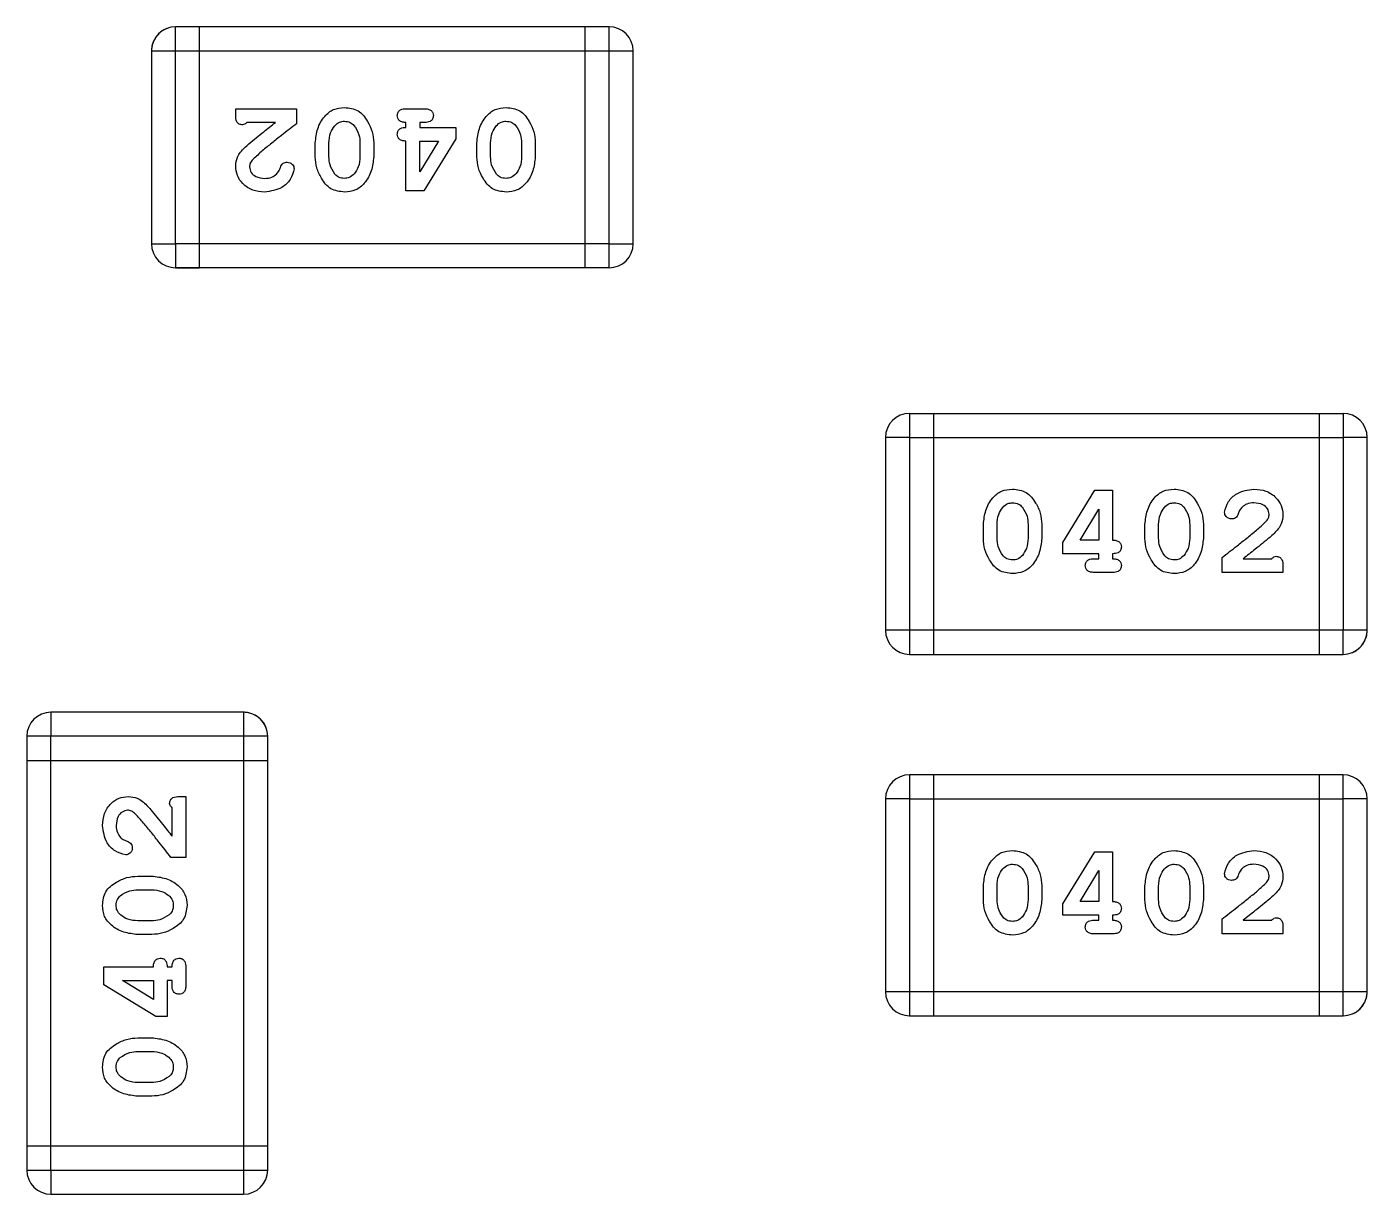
# Model space of a CAD drawing. Header units: millimetres. Extents: x 16604 to 36223, y 4309 to 8014.
# Drawn here: x 19503.452 to 19506.279, y 5307.702 to 5310.163 of the extents above; entities that cross this region are included whole.
import ezdxf

# ---------------------------------------------------------------- set-up
doc = ezdxf.new("R2010")
doc.units = ezdxf.units.MM
doc.layers.get('0').update_dxf_attribs({"lineweight": 35})

msp = doc.modelspace()

# ---------------------------------------------------------------- linework, layer by layer
at = {"color": 7, "linetype": 'Continuous', "lineweight": 25}
for p, q in [((19503.7656, 5309.7056), (19503.7656, 5310.1628)), ((19503.8164, 5310.1628), (19503.7656, 5310.1628)), ((19503.8164, 5310.112), (19503.8164, 5310.1628)), ((19504.68, 5310.1628), (19503.8164, 5310.1628)), ((19504.6292, 5310.112), (19504.6292, 5310.1628)), ((19504.68, 5310.112), (19504.68, 5310.1628)), ((19503.7148, 5310.112), (19503.7148, 5309.7056)), ((19503.7148, 5310.112), (19503.7656, 5310.112)), ((19503.7656, 5310.112), (19504.68, 5310.112)), ((19503.8164, 5309.6548), (19503.8164, 5310.112)), ((19504.6292, 5309.7056), (19504.6292, 5310.112)), ((19504.68, 5309.6548), (19504.68, 5310.112)), ((19504.68, 5310.112), (19504.7308, 5310.112)), ((19504.7308, 5309.7056), (19504.7308, 5310.112)), ((19503.8924, 5309.977), (19503.8924, 5309.9901)), ((19503.8924, 5309.9901), (19504.0209, 5309.9901)), ((19504.0209, 5309.9901), (19504.0209, 5309.9586)), ((19504.2516, 5309.9901), (19504.291, 5309.9901)), ((19503.9763, 5309.9612), (19503.916, 5309.9612)), ((19504.2516, 5309.9507), (19504.2516, 5309.9612)), ((19504.291, 5309.9612), (19504.2805, 5309.9612)), ((19504.2805, 5309.9612), (19504.2805, 5309.9507)), ((19504.2805, 5309.9507), (19504.3565, 5309.9507)), ((19504.3565, 5309.9507), (19504.3565, 5309.9267)), ((19504.0602, 5309.8888), (19504.0602, 5309.9183)), ((19504.0891, 5309.8892), (19504.0891, 5309.9179)), ((19504.1546, 5309.9179), (19504.1546, 5309.8892)), ((19504.1835, 5309.9183), (19504.1835, 5309.8888)), ((19504.2516, 5309.817), (19504.2516, 5309.9219)), ((19504.2805, 5309.8568), (19504.2805, 5309.9219)), ((19504.3202, 5309.9219), (19504.2805, 5309.8568)), ((19504.2805, 5309.9219), (19504.3202, 5309.9219)), ((19504.3565, 5309.9267), (19504.2895, 5309.817)), ((19504.4011, 5309.8888), (19504.4011, 5309.9183)), ((19504.4299, 5309.8892), (19504.4299, 5309.9179)), ((19504.4955, 5309.9179), (19504.4955, 5309.8892)), ((19504.5243, 5309.9183), (19504.5243, 5309.8888)), ((19504.2895, 5309.817), (19504.2516, 5309.817)), ((19503.7148, 5309.7056), (19503.7656, 5309.7056)), ((19503.7656, 5309.7056), (19503.7656, 5309.6548)), ((19504.68, 5309.7056), (19503.7656, 5309.7056)), ((19504.6292, 5309.6548), (19504.6292, 5309.7056)), ((19504.68, 5309.7056), (19504.7308, 5309.7056)), ((19503.7656, 5309.6548), (19503.8164, 5309.6548)), ((19504.68, 5309.6548), (19503.7656, 5309.6548)), ((19504.6292, 5309.6548), (19503.8164, 5309.6548)), ((19505.3137, 5309.3479), (19505.3137, 5309.2971)), ((19505.3137, 5309.3479), (19506.2281, 5309.3479)), ((19505.3645, 5309.3479), (19505.3645, 5308.8399)), ((19506.1773, 5309.3479), (19506.1773, 5308.8399)), ((19506.2281, 5309.3479), (19506.2281, 5308.8907)), ((19505.3137, 5309.2971), (19505.2629, 5309.2971)), ((19505.2629, 5309.2971), (19505.2629, 5308.8907)), ((19505.3137, 5309.2971), (19506.2281, 5309.2971)), ((19505.3137, 5309.2971), (19505.3137, 5308.8399)), ((19506.2789, 5309.2971), (19506.2281, 5309.2971)), ((19506.2789, 5308.8907), (19506.2789, 5309.2971)), ((19505.6371, 5309.076), (19505.7042, 5309.1857)), ((19505.7042, 5309.1857), (19505.742, 5309.1857)), ((19505.742, 5309.1857), (19505.742, 5309.0808)), ((19505.6734, 5309.0808), (19505.7132, 5309.1459)), ((19505.7132, 5309.1459), (19505.7132, 5309.0808)), ((19505.4693, 5309.0844), (19505.4693, 5309.114)), ((19505.4982, 5309.0848), (19505.4982, 5309.1135)), ((19505.5637, 5309.1135), (19505.5637, 5309.0848)), ((19505.5926, 5309.114), (19505.5926, 5309.0844)), ((19505.8102, 5309.0844), (19505.8102, 5309.114)), ((19505.839, 5309.0848), (19505.839, 5309.1135)), ((19505.9046, 5309.1135), (19505.9046, 5309.0848)), ((19505.9334, 5309.114), (19505.9334, 5309.0844)), ((19505.6371, 5309.052), (19505.6371, 5309.076)), ((19505.7132, 5309.0808), (19505.6734, 5309.0808)), ((19505.7132, 5309.052), (19505.6371, 5309.052)), ((19505.7027, 5309.0415), (19505.7132, 5309.0415)), ((19505.7132, 5309.0415), (19505.7132, 5309.052)), ((19505.742, 5309.052), (19505.742, 5309.0415)), ((19505.9727, 5309.0126), (19505.9727, 5309.0441)), ((19506.0173, 5309.0415), (19506.0776, 5309.0415)), ((19505.742, 5309.0126), (19505.7027, 5309.0126)), ((19506.1012, 5309.0126), (19505.9727, 5309.0126)), ((19506.1012, 5309.0258), (19506.1012, 5309.0126)), ((19505.3137, 5308.8907), (19505.2629, 5308.8907)), ((19506.2281, 5308.8907), (19505.3137, 5308.8907)), ((19506.2789, 5308.8907), (19506.2281, 5308.8907)), ((19506.2281, 5308.8399), (19506.2281, 5308.8907)), ((19505.3137, 5308.8399), (19506.2281, 5308.8399)), ((19503.5027, 5308.7179), (19503.5027, 5308.6671)), ((19503.9091, 5308.7179), (19503.5027, 5308.7179)), ((19503.9091, 5308.7179), (19503.9091, 5308.6671)), ((19503.9599, 5308.6671), (19503.4519, 5308.6671)), ((19503.4519, 5308.6671), (19503.4519, 5308.6163)), ((19503.4519, 5308.6671), (19503.4519, 5307.7527)), ((19503.5027, 5308.6163), (19503.5027, 5308.6671)), ((19503.9091, 5308.6671), (19503.9091, 5308.6163)), ((19503.9599, 5307.8035), (19503.9599, 5308.6671)), ((19503.4519, 5308.6163), (19503.9599, 5308.6163)), ((19503.5027, 5307.7527), (19503.5027, 5308.6163)), ((19503.9091, 5308.6163), (19503.9091, 5307.7527)), ((19505.3137, 5308.5859), (19505.3137, 5308.5351)), ((19506.2281, 5308.5859), (19505.3137, 5308.5859)), ((19505.3645, 5308.5859), (19505.3645, 5308.0779)), ((19506.1773, 5308.5859), (19506.1773, 5308.0779)), ((19506.2281, 5308.0779), (19506.2281, 5308.5859)), ((19503.774, 5308.5402), (19503.7872, 5308.5402)), ((19503.7872, 5308.5402), (19503.7872, 5308.4118)), ((19505.3137, 5308.5351), (19505.2629, 5308.5351)), ((19505.2629, 5308.5351), (19505.2629, 5308.1287)), ((19505.3137, 5308.5351), (19506.2281, 5308.5351)), ((19505.3137, 5308.5351), (19505.3137, 5308.0779)), ((19506.2789, 5308.5351), (19506.2281, 5308.5351)), ((19506.2789, 5308.1287), (19506.2789, 5308.5351)), ((19503.7583, 5308.4563), (19503.7583, 5308.5167)), ((19505.6371, 5308.314), (19505.7042, 5308.4237)), ((19505.7042, 5308.4237), (19505.742, 5308.4237)), ((19505.742, 5308.4237), (19505.742, 5308.3188)), ((19503.7872, 5308.4118), (19503.7557, 5308.4118)), ((19503.6858, 5308.3724), (19503.7154, 5308.3724)), ((19505.6734, 5308.3188), (19505.7132, 5308.3839)), ((19505.7132, 5308.3839), (19505.7132, 5308.3188)), ((19503.6863, 5308.3436), (19503.715, 5308.3436)), ((19505.4693, 5308.3224), (19505.4693, 5308.352)), ((19505.4982, 5308.3228), (19505.4982, 5308.3515)), ((19505.5637, 5308.3515), (19505.5637, 5308.3228)), ((19505.5926, 5308.352), (19505.5926, 5308.3224)), ((19505.8102, 5308.3224), (19505.8102, 5308.352)), ((19505.839, 5308.3228), (19505.839, 5308.3515)), ((19505.9046, 5308.3515), (19505.9046, 5308.3228)), ((19505.9334, 5308.352), (19505.9334, 5308.3224)), ((19505.6371, 5308.29), (19505.6371, 5308.314)), ((19505.7132, 5308.3188), (19505.6734, 5308.3188)), ((19503.715, 5308.2781), (19503.6863, 5308.2781)), ((19505.7132, 5308.29), (19505.6371, 5308.29)), ((19505.7027, 5308.2795), (19505.7132, 5308.2795)), ((19505.7132, 5308.2795), (19505.7132, 5308.29)), ((19505.742, 5308.29), (19505.742, 5308.2795)), ((19505.9727, 5308.2506), (19505.9727, 5308.2821)), ((19506.0173, 5308.2795), (19506.0776, 5308.2795)), ((19503.7154, 5308.2492), (19503.6858, 5308.2492)), ((19505.742, 5308.2506), (19505.7027, 5308.2506)), ((19506.1012, 5308.2506), (19505.9727, 5308.2506)), ((19506.1012, 5308.2637), (19506.1012, 5308.2506)), ((19503.6141, 5308.1432), (19503.6141, 5308.181)), ((19503.6141, 5308.181), (19503.719, 5308.181)), ((19503.7478, 5308.181), (19503.7583, 5308.181)), ((19503.7872, 5308.181), (19503.7872, 5308.1417)), ((19503.7238, 5308.0762), (19503.6141, 5308.1432)), ((19503.6539, 5308.1522), (19503.719, 5308.1522)), ((19503.719, 5308.1125), (19503.6539, 5308.1522)), ((19503.719, 5308.1522), (19503.719, 5308.1125)), ((19503.7583, 5308.1522), (19503.7478, 5308.1522)), ((19503.7478, 5308.1522), (19503.7478, 5308.0762)), ((19503.7583, 5308.1417), (19503.7583, 5308.1522)), ((19505.3137, 5308.1287), (19505.2629, 5308.1287)), ((19506.2281, 5308.1287), (19505.3137, 5308.1287)), ((19506.2789, 5308.1287), (19506.2281, 5308.1287)), ((19503.7478, 5308.0762), (19503.7238, 5308.0762)), ((19505.3137, 5308.0779), (19506.2281, 5308.0779)), ((19503.6858, 5308.0316), (19503.7154, 5308.0316)), ((19503.6863, 5308.0028), (19503.715, 5308.0028)), ((19503.715, 5307.9372), (19503.6863, 5307.9372)), ((19503.7154, 5307.9084), (19503.6858, 5307.9084)), ((19503.4519, 5307.8035), (19503.9599, 5307.8035)), ((19503.9599, 5307.7527), (19503.9599, 5307.8035)), ((19503.4519, 5307.7527), (19503.9599, 5307.7527)), ((19503.5027, 5307.7527), (19503.5027, 5307.7019)), ((19503.9091, 5307.7527), (19503.9091, 5307.7019)), ((19503.5027, 5307.7019), (19503.9091, 5307.7019))]:
    msp.add_line(p, q, dxfattribs=at)
for centre, start, end in [((19503.7656, 5310.112), 90, 180), ((19504.68, 5310.112), 0, 90), ((19503.7656, 5309.7056), 180, 270), ((19504.68, 5309.7056), 270, 0), ((19505.3137, 5309.2971), 90, 180), ((19506.2281, 5309.2971), 0, 90), ((19505.3137, 5308.8907), 180, 270), ((19506.2281, 5308.8907), 270, 0), ((19503.5027, 5308.6671), 90, 180), ((19503.9091, 5308.6671), 0, 90), ((19505.3137, 5308.5351), 90, 180), ((19506.2281, 5308.5351), 0, 90), ((19505.3137, 5308.1287), 180, 270), ((19506.2281, 5308.1287), 270, 0), ((19503.5027, 5307.7527), 180, 270), ((19503.9091, 5307.7527), 270, 0)]:
    msp.add_arc(centre, 0.0508, start, end, dxfattribs=at)
for points, knots in [([(19503.7469, 5310.1591), (19503.7466, 5310.159), (19503.7428, 5310.1579), (19503.7364, 5310.1538), (19503.7284, 5310.1471), (19503.7222, 5310.1388), (19503.7178, 5310.1298), (19503.7153, 5310.1206), (19503.715, 5310.1148), (19503.7148, 5310.112)], [0, 0, 0, 0, 0.017775, 0.191787, 0.36605, 0.537057, 0.701169, 0.855769, 1, 1, 1, 1]), ([(19503.9069, 5309.956), (19503.9044, 5309.9563), (19503.9008, 5309.9567), (19503.8969, 5309.9598), (19503.8927, 5309.9657), (19503.8926, 5309.972), (19503.8924, 5309.977)], [0, 0, 0, 0, 0.249198, 0.374789, 0.500587, 1, 1, 1, 1]), ([(19504.0602, 5309.9183), (19504.0614, 5309.9283), (19504.0636, 5309.9483), (19504.0773, 5309.9733), (19504.0979, 5309.9904), (19504.1138, 5309.9919), (19504.1217, 5309.9927)], [0, 0, 0, 0, 0.2802329, 0.5608177, 0.7801821, 1, 1, 1, 1]), ([(19504.1217, 5309.9927), (19504.132, 5309.9915), (19504.1526, 5309.9892), (19504.1704, 5309.9653), (19504.1816, 5309.9421), (19504.1829, 5309.9263), (19504.1835, 5309.9183)], [0, 0, 0, 0, 0.278665, 0.558122, 0.779114, 1, 1, 1, 1]), ([(19504.2333, 5309.9756), (19504.2336, 5309.9781), (19504.2342, 5309.9831), (19504.2412, 5309.9896), (19504.2477, 5309.9899), (19504.2516, 5309.9901)], [0, 0, 0, 0, 0.280064, 0.559335, 1, 1, 1, 1]), ([(19504.2516, 5309.9612), (19504.2492, 5309.9613), (19504.2442, 5309.9615), (19504.2378, 5309.9644), (19504.2339, 5309.9698), (19504.2335, 5309.9737), (19504.2333, 5309.9756)], [0, 0, 0, 0, 0.2809754, 0.5600884, 0.7798617, 1, 1, 1, 1]), ([(19504.291, 5309.9901), (19504.2934, 5309.99), (19504.2984, 5309.9898), (19504.3049, 5309.9869), (19504.3087, 5309.9815), (19504.3091, 5309.9776), (19504.3093, 5309.9756)], [0, 0, 0, 0, 0.2809469, 0.5600579, 0.7798705, 1, 1, 1, 1]), ([(19504.3093, 5309.9756), (19504.309, 5309.9732), (19504.3084, 5309.9682), (19504.3014, 5309.9618), (19504.2949, 5309.9614), (19504.291, 5309.9612)], [0, 0, 0, 0, 0.2800412, 0.5593367, 1, 1, 1, 1]), ([(19504.4011, 5309.9183), (19504.4022, 5309.9283), (19504.4045, 5309.9483), (19504.4181, 5309.9733), (19504.4387, 5309.9904), (19504.4546, 5309.9919), (19504.4626, 5309.9927)], [0, 0, 0, 0, 0.280233, 0.560818, 0.780182, 1, 1, 1, 1]), ([(19504.4626, 5309.9927), (19504.4729, 5309.9915), (19504.4935, 5309.9892), (19504.5112, 5309.9653), (19504.5225, 5309.9421), (19504.5237, 5309.9263), (19504.5243, 5309.9183)], [0, 0, 0, 0, 0.2786646, 0.5581224, 0.779114, 1, 1, 1, 1]), ([(19503.916, 5309.9612), (19503.9146, 5309.9597), (19503.912, 5309.9571), (19503.9084, 5309.9563), (19503.9069, 5309.956)], [0, 0, 0, 0, 0.56148, 1, 1, 1, 1]), ([(19503.9204, 5309.9162), (19503.9307, 5309.9247), (19503.9491, 5309.94), (19503.968, 5309.9547), (19503.9763, 5309.9612)], [0, 0, 0, 0, 0.559982, 1, 1, 1, 1]), ([(19504.0209, 5309.9586), (19504.0103, 5309.9504), (19503.9928, 5309.9369), (19503.9686, 5309.9177), (19503.9483, 5309.9014), (19503.9356, 5309.8896), (19503.9292, 5309.8836)], [0, 0, 0, 0, 0.340031, 0.560051, 0.780068, 1, 1, 1, 1]), ([(19504.0891, 5309.9179), (19504.0896, 5309.9253), (19504.0905, 5309.9385), (19504.0979, 5309.9494), (19504.1012, 5309.9542)], [0, 0, 0, 0, 0.5598875, 1, 1, 1, 1]), ([(19504.1012, 5309.9542), (19504.1044, 5309.9573), (19504.1102, 5309.9629), (19504.1182, 5309.9635), (19504.1217, 5309.9638)], [0, 0, 0, 0, 0.55887, 1, 1, 1, 1]), ([(19504.1217, 5309.9638), (19504.126, 5309.9635), (19504.1339, 5309.9628), (19504.1394, 5309.9574), (19504.1419, 5309.955)], [0, 0, 0, 0, 0.559767, 1, 1, 1, 1]), ([(19504.1419, 5309.955), (19504.146, 5309.9487), (19504.1534, 5309.9373), (19504.1543, 5309.9238), (19504.1546, 5309.9179)], [0, 0, 0, 0, 0.559159, 1, 1, 1, 1]), ([(19504.2333, 5309.9363), (19504.2336, 5309.9388), (19504.2342, 5309.9438), (19504.2412, 5309.9503), (19504.2477, 5309.9506), (19504.2516, 5309.9507)], [0, 0, 0, 0, 0.280064, 0.559335, 1, 1, 1, 1]), ([(19504.4299, 5309.9179), (19504.4305, 5309.9253), (19504.4314, 5309.9385), (19504.4388, 5309.9494), (19504.442, 5309.9542)], [0, 0, 0, 0, 0.559888, 1, 1, 1, 1]), ([(19504.442, 5309.9542), (19504.4453, 5309.9573), (19504.4511, 5309.9629), (19504.459, 5309.9635), (19504.4625, 5309.9638)], [0, 0, 0, 0, 0.5588701, 1, 1, 1, 1]), ([(19504.4625, 5309.9638), (19504.4669, 5309.9635), (19504.4747, 5309.9628), (19504.4803, 5309.9574), (19504.4827, 5309.955)], [0, 0, 0, 0, 0.559767, 1, 1, 1, 1]), ([(19504.4827, 5309.955), (19504.4869, 5309.9487), (19504.4943, 5309.9373), (19504.4951, 5309.9238), (19504.4955, 5309.9179)], [0, 0, 0, 0, 0.559159, 1, 1, 1, 1]), ([(19503.8924, 5309.869), (19503.8931, 5309.8755), (19503.8941, 5309.8862), (19503.9024, 5309.8988), (19503.911, 5309.9078), (19503.9173, 5309.9134), (19503.9204, 5309.9162)], [0, 0, 0, 0, 0.3388885, 0.558801, 0.7793644, 1, 1, 1, 1]), ([(19504.2516, 5309.9219), (19504.2492, 5309.922), (19504.2442, 5309.9222), (19504.2378, 5309.9251), (19504.2339, 5309.9305), (19504.2335, 5309.9344), (19504.2333, 5309.9363)], [0, 0, 0, 0, 0.2809754, 0.5600884, 0.7798617, 1, 1, 1, 1]), ([(19504.1221, 5309.8144), (19504.1119, 5309.8156), (19504.0912, 5309.8179), (19504.0735, 5309.8418), (19504.0621, 5309.8649), (19504.0609, 5309.8808), (19504.0602, 5309.8888)], [0, 0, 0, 0, 0.278653, 0.558132, 0.779122, 1, 1, 1, 1]), ([(19504.1017, 5309.852), (19504.0976, 5309.8584), (19504.0903, 5309.8698), (19504.0894, 5309.8833), (19504.0891, 5309.8892)], [0, 0, 0, 0, 0.559235, 1, 1, 1, 1]), ([(19504.1835, 5309.8888), (19504.1823, 5309.8788), (19504.1801, 5309.8588), (19504.1665, 5309.8339), (19504.146, 5309.8166), (19504.1301, 5309.8151), (19504.1221, 5309.8144)], [0, 0, 0, 0, 0.2802329, 0.5607804, 0.7801634, 1, 1, 1, 1]), ([(19504.1546, 5309.8892), (19504.1541, 5309.8818), (19504.1532, 5309.8686), (19504.1458, 5309.8577), (19504.1425, 5309.8529)], [0, 0, 0, 0, 0.559873, 1, 1, 1, 1]), ([(19504.463, 5309.8144), (19504.4527, 5309.8156), (19504.4321, 5309.8179), (19504.4143, 5309.8418), (19504.403, 5309.8649), (19504.4017, 5309.8808), (19504.4011, 5309.8888)], [0, 0, 0, 0, 0.278653, 0.558132, 0.779122, 1, 1, 1, 1]), ([(19504.4426, 5309.852), (19504.4385, 5309.8584), (19504.4311, 5309.8698), (19504.4303, 5309.8833), (19504.4299, 5309.8892)], [0, 0, 0, 0, 0.559235, 1, 1, 1, 1]), ([(19504.5243, 5309.8888), (19504.5232, 5309.8788), (19504.521, 5309.8588), (19504.5073, 5309.8339), (19504.4868, 5309.8166), (19504.4709, 5309.8151), (19504.463, 5309.8144)], [0, 0, 0, 0, 0.2802329, 0.5607804, 0.7801634, 1, 1, 1, 1]), ([(19504.4955, 5309.8892), (19504.495, 5309.8818), (19504.4941, 5309.8686), (19504.4867, 5309.8577), (19504.4834, 5309.8529)], [0, 0, 0, 0, 0.559873, 1, 1, 1, 1]), ([(19503.9536, 5309.8144), (19503.945, 5309.8151), (19503.9278, 5309.8165), (19503.9076, 5309.8304), (19503.8945, 5309.8488), (19503.8931, 5309.8623), (19503.8924, 5309.869)], [0, 0, 0, 0, 0.280289, 0.559837, 0.779945, 1, 1, 1, 1]), ([(19503.9292, 5309.8836), (19503.9269, 5309.881), (19503.9227, 5309.8763), (19503.9217, 5309.8701), (19503.9213, 5309.8674)], [0, 0, 0, 0, 0.560979, 1, 1, 1, 1]), ([(19503.9213, 5309.8674), (19503.9222, 5309.8633), (19503.924, 5309.855), (19503.9364, 5309.845), (19503.9472, 5309.8439), (19503.9538, 5309.8432)], [0, 0, 0, 0, 0.278618, 0.559765, 1, 1, 1, 1]), ([(19504.0157, 5309.8633), (19504.0135, 5309.8555), (19504.0092, 5309.8399), (19503.987, 5309.8193), (19503.9662, 5309.8162), (19503.9536, 5309.8144)], [0, 0, 0, 0, 0.279813, 0.560624, 1, 1, 1, 1]), ([(19503.9786, 5309.8522), (19503.9806, 5309.8546), (19503.9841, 5309.8589), (19503.986, 5309.8641), (19503.9868, 5309.8664)], [0, 0, 0, 0, 0.559298, 1, 1, 1, 1]), ([(19503.9868, 5309.8664), (19503.9875, 5309.8681), (19503.9888, 5309.8714), (19503.9923, 5309.8752), (19503.9967, 5309.8771), (19503.9995, 5309.8772), (19504.001, 5309.8773)], [0, 0, 0, 0, 0.280502, 0.559573, 0.77954, 1, 1, 1, 1]), ([(19504.001, 5309.8773), (19504.0031, 5309.8771), (19504.0073, 5309.8766), (19504.012, 5309.8728), (19504.0151, 5309.8682), (19504.0155, 5309.8649), (19504.0157, 5309.8633)], [0, 0, 0, 0, 0.279504, 0.559316, 0.779773, 1, 1, 1, 1]), ([(19503.9538, 5309.8432), (19503.9589, 5309.8436), (19503.968, 5309.8444), (19503.9753, 5309.8498), (19503.9786, 5309.8522)], [0, 0, 0, 0, 0.559769, 1, 1, 1, 1]), ([(19504.1219, 5309.8432), (19504.1176, 5309.8436), (19504.1098, 5309.8443), (19504.1042, 5309.8497), (19504.1017, 5309.852)], [0, 0, 0, 0, 0.559719, 1, 1, 1, 1]), ([(19504.1425, 5309.8529), (19504.1393, 5309.8498), (19504.1334, 5309.8442), (19504.1255, 5309.8435), (19504.1219, 5309.8432)], [0, 0, 0, 0, 0.558894, 1, 1, 1, 1]), ([(19504.4628, 5309.8432), (19504.4584, 5309.8436), (19504.4506, 5309.8443), (19504.445, 5309.8497), (19504.4426, 5309.852)], [0, 0, 0, 0, 0.559719, 1, 1, 1, 1]), ([(19504.4834, 5309.8529), (19504.4801, 5309.8498), (19504.4743, 5309.8442), (19504.4663, 5309.8435), (19504.4628, 5309.8432)], [0, 0, 0, 0, 0.558894, 1, 1, 1, 1]), ([(19505.4693, 5309.114), (19505.4705, 5309.1239), (19505.4727, 5309.1439), (19505.4863, 5309.1688), (19505.5068, 5309.1861), (19505.5227, 5309.1876), (19505.5307, 5309.1883)], [0, 0, 0, 0, 0.280233, 0.56078, 0.780163, 1, 1, 1, 1]), ([(19505.5307, 5309.1883), (19505.541, 5309.1871), (19505.5616, 5309.1848), (19505.5793, 5309.1609), (19505.5907, 5309.1378), (19505.5919, 5309.1219), (19505.5926, 5309.114)], [0, 0, 0, 0, 0.2786531, 0.5581323, 0.7791225, 1, 1, 1, 1]), ([(19505.8102, 5309.114), (19505.8113, 5309.1239), (19505.8136, 5309.1439), (19505.8272, 5309.1688), (19505.8477, 5309.1861), (19505.8636, 5309.1876), (19505.8715, 5309.1883)], [0, 0, 0, 0, 0.280233, 0.56078, 0.780163, 1, 1, 1, 1]), ([(19505.8715, 5309.1883), (19505.8818, 5309.1871), (19505.9024, 5309.1848), (19505.9202, 5309.1609), (19505.9315, 5309.1378), (19505.9328, 5309.1219), (19505.9334, 5309.114)], [0, 0, 0, 0, 0.278653, 0.558132, 0.779122, 1, 1, 1, 1]), ([(19505.978, 5309.1394), (19505.9801, 5309.1472), (19505.9845, 5309.1628), (19506.0066, 5309.1835), (19506.0274, 5309.1865), (19506.0401, 5309.1883)], [0, 0, 0, 0, 0.279813, 0.560624, 1, 1, 1, 1]), ([(19506.0401, 5309.1883), (19506.0487, 5309.1876), (19506.0659, 5309.1862), (19506.0861, 5309.1723), (19506.0991, 5309.1539), (19506.1005, 5309.1404), (19506.1012, 5309.1337)], [0, 0, 0, 0, 0.280289, 0.559837, 0.779945, 1, 1, 1, 1]), ([(19505.5103, 5309.1498), (19505.5135, 5309.1529), (19505.5194, 5309.1585), (19505.5273, 5309.1592), (19505.5309, 5309.1595)], [0, 0, 0, 0, 0.558894, 1, 1, 1, 1]), ([(19505.5309, 5309.1595), (19505.5352, 5309.1591), (19505.5431, 5309.1584), (19505.5486, 5309.153), (19505.5511, 5309.1507)], [0, 0, 0, 0, 0.559719, 1, 1, 1, 1]), ([(19505.8511, 5309.1498), (19505.8544, 5309.1529), (19505.8602, 5309.1585), (19505.8682, 5309.1592), (19505.8717, 5309.1595)], [0, 0, 0, 0, 0.558894, 1, 1, 1, 1]), ([(19505.8717, 5309.1595), (19505.8761, 5309.1591), (19505.8839, 5309.1584), (19505.8895, 5309.153), (19505.892, 5309.1507)], [0, 0, 0, 0, 0.559719, 1, 1, 1, 1]), ([(19506.0399, 5309.1595), (19506.0348, 5309.1591), (19506.0256, 5309.1583), (19506.0183, 5309.1529), (19506.0151, 5309.1505)], [0, 0, 0, 0, 0.559769, 1, 1, 1, 1]), ([(19506.0724, 5309.1353), (19506.0715, 5309.1394), (19506.0697, 5309.1477), (19506.0573, 5309.1577), (19506.0465, 5309.1588), (19506.0399, 5309.1595)], [0, 0, 0, 0, 0.278618, 0.559765, 1, 1, 1, 1]), ([(19505.4982, 5309.1135), (19505.4987, 5309.1209), (19505.4996, 5309.1341), (19505.507, 5309.145), (19505.5103, 5309.1498)], [0, 0, 0, 0, 0.559873, 1, 1, 1, 1]), ([(19505.5511, 5309.1507), (19505.5552, 5309.1443), (19505.5625, 5309.1329), (19505.5634, 5309.1194), (19505.5637, 5309.1135)], [0, 0, 0, 0, 0.5592349, 1, 1, 1, 1]), ([(19505.839, 5309.1135), (19505.8395, 5309.1209), (19505.8405, 5309.1341), (19505.8479, 5309.145), (19505.8511, 5309.1498)], [0, 0, 0, 0, 0.559873, 1, 1, 1, 1]), ([(19505.892, 5309.1507), (19505.8961, 5309.1443), (19505.9034, 5309.1329), (19505.9042, 5309.1194), (19505.9046, 5309.1135)], [0, 0, 0, 0, 0.559235, 1, 1, 1, 1]), ([(19505.9927, 5309.1254), (19505.9906, 5309.1256), (19505.9864, 5309.1261), (19505.9816, 5309.1299), (19505.9785, 5309.1345), (19505.9782, 5309.1378), (19505.978, 5309.1394)], [0, 0, 0, 0, 0.2795042, 0.559316, 0.7797731, 1, 1, 1, 1]), ([(19506.0068, 5309.1363), (19506.0062, 5309.1346), (19506.0049, 5309.1313), (19506.0013, 5309.1275), (19505.997, 5309.1256), (19505.9941, 5309.1255), (19505.9927, 5309.1254)], [0, 0, 0, 0, 0.2805016, 0.559573, 0.7795397, 1, 1, 1, 1]), ([(19506.0151, 5309.1505), (19506.0131, 5309.1481), (19506.0095, 5309.1439), (19506.0077, 5309.1386), (19506.0068, 5309.1363)], [0, 0, 0, 0, 0.559298, 1, 1, 1, 1]), ([(19506.0644, 5309.1191), (19506.0668, 5309.1217), (19506.0709, 5309.1264), (19506.0719, 5309.1326), (19506.0724, 5309.1353)], [0, 0, 0, 0, 0.560979, 1, 1, 1, 1]), ([(19506.1012, 5309.1337), (19506.1006, 5309.1272), (19506.0996, 5309.1165), (19506.0912, 5309.1039), (19506.0826, 5309.0949), (19506.0764, 5309.0893), (19506.0733, 5309.0865)], [0, 0, 0, 0, 0.338889, 0.558801, 0.779364, 1, 1, 1, 1]), ([(19505.9727, 5309.0441), (19505.9834, 5309.0523), (19506.0009, 5309.0658), (19506.025, 5309.085), (19506.0454, 5309.1013), (19506.0581, 5309.1131), (19506.0644, 5309.1191)], [0, 0, 0, 0, 0.340031, 0.560051, 0.780068, 1, 1, 1, 1]), ([(19505.5311, 5309.01), (19505.5208, 5309.0112), (19505.5002, 5309.0135), (19505.4824, 5309.0374), (19505.4712, 5309.0606), (19505.47, 5309.0764), (19505.4693, 5309.0844)], [0, 0, 0, 0, 0.278665, 0.558122, 0.779114, 1, 1, 1, 1]), ([(19505.5109, 5309.0477), (19505.5068, 5309.054), (19505.4994, 5309.0654), (19505.4985, 5309.0789), (19505.4982, 5309.0848)], [0, 0, 0, 0, 0.559159, 1, 1, 1, 1]), ([(19505.5926, 5309.0844), (19505.5914, 5309.0744), (19505.5892, 5309.0544), (19505.5755, 5309.0294), (19505.5549, 5309.0123), (19505.539, 5309.0108), (19505.5311, 5309.01)], [0, 0, 0, 0, 0.280233, 0.560818, 0.780182, 1, 1, 1, 1]), ([(19505.5637, 5309.0848), (19505.5632, 5309.0774), (19505.5623, 5309.0642), (19505.5549, 5309.0533), (19505.5516, 5309.0485)], [0, 0, 0, 0, 0.559888, 1, 1, 1, 1]), ([(19505.742, 5309.0808), (19505.7445, 5309.0807), (19505.7494, 5309.0805), (19505.7559, 5309.0776), (19505.7598, 5309.0722), (19505.7602, 5309.0683), (19505.7604, 5309.0664)], [0, 0, 0, 0, 0.280975, 0.560088, 0.779862, 1, 1, 1, 1]), ([(19505.8719, 5309.01), (19505.8616, 5309.0112), (19505.841, 5309.0135), (19505.8233, 5309.0374), (19505.812, 5309.0606), (19505.8108, 5309.0764), (19505.8102, 5309.0844)], [0, 0, 0, 0, 0.278665, 0.558122, 0.779114, 1, 1, 1, 1]), ([(19505.8518, 5309.0477), (19505.8476, 5309.054), (19505.8402, 5309.0654), (19505.8394, 5309.0789), (19505.839, 5309.0848)], [0, 0, 0, 0, 0.559159, 1, 1, 1, 1]), ([(19505.9334, 5309.0844), (19505.9323, 5309.0744), (19505.93, 5309.0544), (19505.9164, 5309.0294), (19505.8958, 5309.0123), (19505.8799, 5309.0108), (19505.8719, 5309.01)], [0, 0, 0, 0, 0.280233, 0.560818, 0.780182, 1, 1, 1, 1]), ([(19505.9046, 5309.0848), (19505.9041, 5309.0774), (19505.9031, 5309.0642), (19505.8957, 5309.0533), (19505.8925, 5309.0485)], [0, 0, 0, 0, 0.559888, 1, 1, 1, 1]), ([(19506.0733, 5309.0865), (19506.063, 5309.078), (19506.0445, 5309.0627), (19506.0256, 5309.048), (19506.0173, 5309.0415)], [0, 0, 0, 0, 0.559982, 1, 1, 1, 1]), ([(19505.5312, 5309.0389), (19505.5268, 5309.0392), (19505.519, 5309.0399), (19505.5134, 5309.0453), (19505.5109, 5309.0477)], [0, 0, 0, 0, 0.559767, 1, 1, 1, 1]), ([(19505.5516, 5309.0485), (19505.5484, 5309.0454), (19505.5426, 5309.0398), (19505.5347, 5309.0392), (19505.5312, 5309.0389)], [0, 0, 0, 0, 0.55887, 1, 1, 1, 1]), ([(19505.6843, 5309.0271), (19505.6846, 5309.0295), (19505.6853, 5309.0345), (19505.6923, 5309.041), (19505.6987, 5309.0413), (19505.7027, 5309.0415)], [0, 0, 0, 0, 0.280041, 0.559337, 1, 1, 1, 1]), ([(19505.7604, 5309.0664), (19505.7601, 5309.0639), (19505.7594, 5309.0589), (19505.7524, 5309.0525), (19505.746, 5309.0522), (19505.742, 5309.052)], [0, 0, 0, 0, 0.280064, 0.559335, 1, 1, 1, 1]), ([(19505.742, 5309.0415), (19505.7445, 5309.0414), (19505.7494, 5309.0412), (19505.7559, 5309.0383), (19505.7598, 5309.0329), (19505.7602, 5309.029), (19505.7604, 5309.0271)], [0, 0, 0, 0, 0.280975, 0.560088, 0.779862, 1, 1, 1, 1]), ([(19505.872, 5309.0389), (19505.8676, 5309.0392), (19505.8598, 5309.0399), (19505.8542, 5309.0453), (19505.8518, 5309.0477)], [0, 0, 0, 0, 0.559767, 1, 1, 1, 1]), ([(19505.8925, 5309.0485), (19505.8892, 5309.0454), (19505.8835, 5309.0398), (19505.8755, 5309.0392), (19505.872, 5309.0389)], [0, 0, 0, 0, 0.55887, 1, 1, 1, 1]), ([(19506.0776, 5309.0415), (19506.0791, 5309.043), (19506.0816, 5309.0457), (19506.0852, 5309.0464), (19506.0868, 5309.0467)], [0, 0, 0, 0, 0.56148, 1, 1, 1, 1]), ([(19506.0868, 5309.0467), (19506.0892, 5309.0464), (19506.0929, 5309.046), (19506.0967, 5309.0429), (19506.1009, 5309.037), (19506.1011, 5309.0307), (19506.1012, 5309.0258)], [0, 0, 0, 0, 0.249198, 0.374789, 0.500587, 1, 1, 1, 1]), ([(19505.7027, 5309.0126), (19505.7002, 5309.0127), (19505.6953, 5309.0129), (19505.6887, 5309.0158), (19505.6849, 5309.0212), (19505.6845, 5309.0251), (19505.6843, 5309.0271)], [0, 0, 0, 0, 0.280947, 0.560058, 0.77987, 1, 1, 1, 1]), ([(19505.7604, 5309.0271), (19505.7601, 5309.0246), (19505.7594, 5309.0196), (19505.7524, 5309.0131), (19505.746, 5309.0128), (19505.742, 5309.0126)], [0, 0, 0, 0, 0.280064, 0.559335, 1, 1, 1, 1]), ([(19506.2467, 5308.8436), (19506.2471, 5308.8437), (19506.2508, 5308.8448), (19506.2573, 5308.8489), (19506.2653, 5308.8556), (19506.2715, 5308.8639), (19506.2758, 5308.8729), (19506.2784, 5308.8821), (19506.2787, 5308.8879), (19506.2789, 5308.8907)], [0, 0, 0, 0, 0.017775, 0.191787, 0.36605, 0.537057, 0.701169, 0.855769, 1, 1, 1, 1]), ([(19503.9562, 5308.6858), (19503.9561, 5308.6861), (19503.955, 5308.6899), (19503.9509, 5308.6963), (19503.9442, 5308.7043), (19503.9359, 5308.7105), (19503.9269, 5308.7149), (19503.9177, 5308.7174), (19503.9119, 5308.7177), (19503.9091, 5308.7179)], [0, 0, 0, 0, 0.017775, 0.191787, 0.36605, 0.537057, 0.701169, 0.855769, 1, 1, 1, 1]), ([(19503.6115, 5308.4791), (19503.6122, 5308.4877), (19503.6136, 5308.5049), (19503.6275, 5308.5251), (19503.6459, 5308.5382), (19503.6594, 5308.5396), (19503.6661, 5308.5402)], [0, 0, 0, 0, 0.280289, 0.559837, 0.779945, 1, 1, 1, 1]), ([(19503.6661, 5308.5402), (19503.6726, 5308.5396), (19503.6833, 5308.5386), (19503.6959, 5308.5303), (19503.7049, 5308.5216), (19503.7105, 5308.5154), (19503.7132, 5308.5123)], [0, 0, 0, 0, 0.338889, 0.558801, 0.779364, 1, 1, 1, 1]), ([(19503.7531, 5308.5258), (19503.7534, 5308.5283), (19503.7538, 5308.5319), (19503.7569, 5308.5358), (19503.7628, 5308.54), (19503.7691, 5308.5401), (19503.774, 5308.5402)], [0, 0, 0, 0, 0.2491976, 0.3747889, 0.5005875, 1, 1, 1, 1]), ([(19503.6645, 5308.5114), (19503.6604, 5308.5105), (19503.6521, 5308.5087), (19503.6421, 5308.4963), (19503.641, 5308.4855), (19503.6403, 5308.4789)], [0, 0, 0, 0, 0.278618, 0.559765, 1, 1, 1, 1]), ([(19503.6807, 5308.5035), (19503.6781, 5308.5058), (19503.6734, 5308.5099), (19503.6672, 5308.511), (19503.6645, 5308.5114)], [0, 0, 0, 0, 0.560979, 1, 1, 1, 1]), ([(19503.7557, 5308.4118), (19503.7475, 5308.4224), (19503.734, 5308.4399), (19503.7148, 5308.464), (19503.6985, 5308.4844), (19503.6867, 5308.4971), (19503.6807, 5308.5035)], [0, 0, 0, 0, 0.340031, 0.560051, 0.780068, 1, 1, 1, 1]), ([(19503.7132, 5308.5123), (19503.7218, 5308.502), (19503.7371, 5308.4836), (19503.7518, 5308.4647), (19503.7583, 5308.4563)], [0, 0, 0, 0, 0.559982, 1, 1, 1, 1]), ([(19503.7583, 5308.5167), (19503.7568, 5308.5181), (19503.7541, 5308.5207), (19503.7534, 5308.5242), (19503.7531, 5308.5258)], [0, 0, 0, 0, 0.56148, 1, 1, 1, 1]), ([(19503.6604, 5308.417), (19503.6526, 5308.4192), (19503.637, 5308.4235), (19503.6163, 5308.4457), (19503.6133, 5308.4664), (19503.6115, 5308.4791)], [0, 0, 0, 0, 0.279813, 0.560624, 1, 1, 1, 1]), ([(19503.6403, 5308.4789), (19503.6407, 5308.4738), (19503.6415, 5308.4647), (19503.6469, 5308.4574), (19503.6493, 5308.4541)], [0, 0, 0, 0, 0.5597691, 1, 1, 1, 1]), ([(19503.6493, 5308.4541), (19503.6517, 5308.4521), (19503.6559, 5308.4486), (19503.6612, 5308.4467), (19503.6635, 5308.4459)], [0, 0, 0, 0, 0.559298, 1, 1, 1, 1]), ([(19503.6635, 5308.4459), (19503.6652, 5308.4452), (19503.6685, 5308.4439), (19503.6723, 5308.4403), (19503.6742, 5308.436), (19503.6743, 5308.4331), (19503.6744, 5308.4317)], [0, 0, 0, 0, 0.280502, 0.559573, 0.77954, 1, 1, 1, 1]), ([(19503.6744, 5308.4317), (19503.6742, 5308.4296), (19503.6737, 5308.4254), (19503.6699, 5308.4207), (19503.6653, 5308.4176), (19503.662, 5308.4172), (19503.6604, 5308.417)], [0, 0, 0, 0, 0.279504, 0.559316, 0.779773, 1, 1, 1, 1]), ([(19505.4693, 5308.352), (19505.4705, 5308.3619), (19505.4727, 5308.3819), (19505.4863, 5308.4068), (19505.5068, 5308.4241), (19505.5227, 5308.4256), (19505.5307, 5308.4263)], [0, 0, 0, 0, 0.280233, 0.56078, 0.780163, 1, 1, 1, 1]), ([(19505.5307, 5308.4263), (19505.541, 5308.4251), (19505.5616, 5308.4228), (19505.5793, 5308.3989), (19505.5907, 5308.3758), (19505.5919, 5308.3599), (19505.5926, 5308.352)], [0, 0, 0, 0, 0.278653, 0.558132, 0.779122, 1, 1, 1, 1]), ([(19505.8102, 5308.352), (19505.8113, 5308.3619), (19505.8136, 5308.3819), (19505.8272, 5308.4068), (19505.8477, 5308.4241), (19505.8636, 5308.4256), (19505.8715, 5308.4263)], [0, 0, 0, 0, 0.2802329, 0.5607804, 0.7801634, 1, 1, 1, 1]), ([(19505.8715, 5308.4263), (19505.8818, 5308.4251), (19505.9024, 5308.4228), (19505.9202, 5308.3989), (19505.9315, 5308.3758), (19505.9328, 5308.3599), (19505.9334, 5308.352)], [0, 0, 0, 0, 0.278653, 0.558132, 0.779122, 1, 1, 1, 1]), ([(19505.978, 5308.3774), (19505.9801, 5308.3852), (19505.9845, 5308.4008), (19506.0066, 5308.4215), (19506.0274, 5308.4245), (19506.0401, 5308.4263)], [0, 0, 0, 0, 0.2798135, 0.5606238, 1, 1, 1, 1]), ([(19506.0401, 5308.4263), (19506.0487, 5308.4256), (19506.0659, 5308.4242), (19506.0861, 5308.4103), (19506.0991, 5308.3919), (19506.1005, 5308.3784), (19506.1012, 5308.3717)], [0, 0, 0, 0, 0.280289, 0.559837, 0.779945, 1, 1, 1, 1]), ([(19505.5103, 5308.3878), (19505.5135, 5308.3909), (19505.5194, 5308.3965), (19505.5273, 5308.3972), (19505.5309, 5308.3975)], [0, 0, 0, 0, 0.558894, 1, 1, 1, 1]), ([(19505.5309, 5308.3975), (19505.5352, 5308.3971), (19505.5431, 5308.3964), (19505.5486, 5308.391), (19505.5511, 5308.3887)], [0, 0, 0, 0, 0.559719, 1, 1, 1, 1]), ([(19505.8511, 5308.3878), (19505.8544, 5308.3909), (19505.8602, 5308.3965), (19505.8682, 5308.3972), (19505.8717, 5308.3975)], [0, 0, 0, 0, 0.5588939, 1, 1, 1, 1]), ([(19505.8717, 5308.3975), (19505.8761, 5308.3971), (19505.8839, 5308.3964), (19505.8895, 5308.391), (19505.892, 5308.3887)], [0, 0, 0, 0, 0.559719, 1, 1, 1, 1]), ([(19506.0399, 5308.3975), (19506.0348, 5308.3971), (19506.0256, 5308.3963), (19506.0183, 5308.3909), (19506.0151, 5308.3885)], [0, 0, 0, 0, 0.559769, 1, 1, 1, 1]), ([(19506.0724, 5308.3733), (19506.0715, 5308.3774), (19506.0697, 5308.3857), (19506.0573, 5308.3957), (19506.0465, 5308.3968), (19506.0399, 5308.3975)], [0, 0, 0, 0, 0.278618, 0.559765, 1, 1, 1, 1]), ([(19503.6115, 5308.3105), (19503.6127, 5308.3208), (19503.615, 5308.3415), (19503.6389, 5308.3592), (19503.662, 5308.3706), (19503.6779, 5308.3718), (19503.6858, 5308.3724)], [0, 0, 0, 0, 0.2786531, 0.5581323, 0.7791225, 1, 1, 1, 1]), ([(19503.7154, 5308.3724), (19503.7254, 5308.3713), (19503.7454, 5308.3691), (19503.7704, 5308.3554), (19503.7875, 5308.3348), (19503.789, 5308.3189), (19503.7898, 5308.311)], [0, 0, 0, 0, 0.280233, 0.560818, 0.780182, 1, 1, 1, 1]), ([(19505.4982, 5308.3515), (19505.4987, 5308.3589), (19505.4996, 5308.3721), (19505.507, 5308.383), (19505.5103, 5308.3878)], [0, 0, 0, 0, 0.559873, 1, 1, 1, 1]), ([(19505.5511, 5308.3887), (19505.5552, 5308.3823), (19505.5625, 5308.3709), (19505.5634, 5308.3574), (19505.5637, 5308.3515)], [0, 0, 0, 0, 0.559235, 1, 1, 1, 1]), ([(19505.839, 5308.3515), (19505.8395, 5308.3589), (19505.8405, 5308.3721), (19505.8479, 5308.383), (19505.8511, 5308.3878)], [0, 0, 0, 0, 0.5598727, 1, 1, 1, 1]), ([(19505.892, 5308.3887), (19505.8961, 5308.3823), (19505.9034, 5308.3709), (19505.9042, 5308.3574), (19505.9046, 5308.3515)], [0, 0, 0, 0, 0.559235, 1, 1, 1, 1]), ([(19505.9927, 5308.3634), (19505.9906, 5308.3636), (19505.9864, 5308.3641), (19505.9816, 5308.3679), (19505.9785, 5308.3725), (19505.9782, 5308.3758), (19505.978, 5308.3774)], [0, 0, 0, 0, 0.2795042, 0.559316, 0.7797731, 1, 1, 1, 1]), ([(19506.0068, 5308.3743), (19506.0062, 5308.3726), (19506.0049, 5308.3693), (19506.0013, 5308.3655), (19505.997, 5308.3636), (19505.9941, 5308.3635), (19505.9927, 5308.3634)], [0, 0, 0, 0, 0.280502, 0.559573, 0.77954, 1, 1, 1, 1]), ([(19506.0151, 5308.3885), (19506.0131, 5308.3861), (19506.0095, 5308.3819), (19506.0077, 5308.3766), (19506.0068, 5308.3743)], [0, 0, 0, 0, 0.559298, 1, 1, 1, 1]), ([(19506.0644, 5308.3571), (19506.0668, 5308.3597), (19506.0709, 5308.3644), (19506.0719, 5308.3706), (19506.0724, 5308.3733)], [0, 0, 0, 0, 0.560979, 1, 1, 1, 1]), ([(19506.1012, 5308.3717), (19506.1006, 5308.3652), (19506.0996, 5308.3545), (19506.0912, 5308.3419), (19506.0826, 5308.3329), (19506.0764, 5308.3273), (19506.0733, 5308.3245)], [0, 0, 0, 0, 0.338889, 0.558801, 0.779364, 1, 1, 1, 1]), ([(19503.6491, 5308.331), (19503.6555, 5308.3351), (19503.6669, 5308.3424), (19503.6804, 5308.3432), (19503.6863, 5308.3436)], [0, 0, 0, 0, 0.559235, 1, 1, 1, 1]), ([(19503.715, 5308.3436), (19503.7224, 5308.3431), (19503.7356, 5308.3422), (19503.7465, 5308.3348), (19503.7513, 5308.3315)], [0, 0, 0, 0, 0.559888, 1, 1, 1, 1]), ([(19505.9727, 5308.2821), (19505.9834, 5308.2903), (19506.0009, 5308.3038), (19506.025, 5308.323), (19506.0454, 5308.3393), (19506.0581, 5308.3511), (19506.0644, 5308.3571)], [0, 0, 0, 0, 0.340031, 0.560051, 0.780068, 1, 1, 1, 1]), ([(19503.6858, 5308.2492), (19503.6759, 5308.2503), (19503.6559, 5308.2526), (19503.631, 5308.2662), (19503.6137, 5308.2867), (19503.6122, 5308.3026), (19503.6115, 5308.3105)], [0, 0, 0, 0, 0.280233, 0.56078, 0.780163, 1, 1, 1, 1]), ([(19503.6403, 5308.3107), (19503.6407, 5308.3151), (19503.6414, 5308.3229), (19503.6468, 5308.3285), (19503.6491, 5308.331)], [0, 0, 0, 0, 0.5597193, 1, 1, 1, 1]), ([(19503.65, 5308.2901), (19503.6469, 5308.2934), (19503.6413, 5308.2992), (19503.6406, 5308.3072), (19503.6403, 5308.3107)], [0, 0, 0, 0, 0.5588939, 1, 1, 1, 1]), ([(19503.7898, 5308.311), (19503.7886, 5308.3007), (19503.7863, 5308.28), (19503.7624, 5308.2623), (19503.7392, 5308.2511), (19503.7234, 5308.2498), (19503.7154, 5308.2492)], [0, 0, 0, 0, 0.278665, 0.558122, 0.779114, 1, 1, 1, 1]), ([(19503.7513, 5308.3315), (19503.7544, 5308.3283), (19503.76, 5308.3225), (19503.7606, 5308.3145), (19503.7609, 5308.311)], [0, 0, 0, 0, 0.5588701, 1, 1, 1, 1]), ([(19503.7609, 5308.311), (19503.7606, 5308.3067), (19503.7599, 5308.2988), (19503.7545, 5308.2933), (19503.7521, 5308.2908)], [0, 0, 0, 0, 0.559767, 1, 1, 1, 1]), ([(19505.5311, 5308.248), (19505.5208, 5308.2492), (19505.5002, 5308.2515), (19505.4824, 5308.2754), (19505.4712, 5308.2986), (19505.47, 5308.3144), (19505.4693, 5308.3224)], [0, 0, 0, 0, 0.2786646, 0.5581224, 0.779114, 1, 1, 1, 1]), ([(19505.5109, 5308.2857), (19505.5068, 5308.292), (19505.4994, 5308.3034), (19505.4985, 5308.3169), (19505.4982, 5308.3228)], [0, 0, 0, 0, 0.559159, 1, 1, 1, 1]), ([(19505.5926, 5308.3224), (19505.5914, 5308.3124), (19505.5892, 5308.2924), (19505.5755, 5308.2674), (19505.5549, 5308.2503), (19505.539, 5308.2488), (19505.5311, 5308.248)], [0, 0, 0, 0, 0.280233, 0.560818, 0.780182, 1, 1, 1, 1]), ([(19505.5637, 5308.3228), (19505.5632, 5308.3154), (19505.5623, 5308.3022), (19505.5549, 5308.2913), (19505.5516, 5308.2865)], [0, 0, 0, 0, 0.559888, 1, 1, 1, 1]), ([(19505.742, 5308.3188), (19505.7445, 5308.3187), (19505.7494, 5308.3185), (19505.7559, 5308.3156), (19505.7598, 5308.3102), (19505.7602, 5308.3063), (19505.7604, 5308.3044)], [0, 0, 0, 0, 0.280975, 0.560088, 0.779862, 1, 1, 1, 1]), ([(19505.7604, 5308.3044), (19505.7601, 5308.3019), (19505.7594, 5308.2969), (19505.7524, 5308.2905), (19505.746, 5308.2902), (19505.742, 5308.29)], [0, 0, 0, 0, 0.280064, 0.559335, 1, 1, 1, 1]), ([(19505.8719, 5308.248), (19505.8616, 5308.2492), (19505.841, 5308.2515), (19505.8233, 5308.2754), (19505.812, 5308.2986), (19505.8108, 5308.3144), (19505.8102, 5308.3224)], [0, 0, 0, 0, 0.2786646, 0.5581224, 0.779114, 1, 1, 1, 1]), ([(19505.8518, 5308.2857), (19505.8476, 5308.292), (19505.8402, 5308.3034), (19505.8394, 5308.3169), (19505.839, 5308.3228)], [0, 0, 0, 0, 0.559159, 1, 1, 1, 1]), ([(19505.9334, 5308.3224), (19505.9323, 5308.3124), (19505.93, 5308.2924), (19505.9164, 5308.2674), (19505.8958, 5308.2503), (19505.8799, 5308.2488), (19505.8719, 5308.248)], [0, 0, 0, 0, 0.280233, 0.560818, 0.780182, 1, 1, 1, 1]), ([(19505.9046, 5308.3228), (19505.9041, 5308.3154), (19505.9031, 5308.3022), (19505.8957, 5308.2913), (19505.8925, 5308.2865)], [0, 0, 0, 0, 0.559888, 1, 1, 1, 1]), ([(19506.0733, 5308.3245), (19506.063, 5308.316), (19506.0445, 5308.3007), (19506.0256, 5308.286), (19506.0173, 5308.2795)], [0, 0, 0, 0, 0.559982, 1, 1, 1, 1]), ([(19503.6863, 5308.2781), (19503.6789, 5308.2786), (19503.6657, 5308.2795), (19503.6548, 5308.2869), (19503.65, 5308.2901)], [0, 0, 0, 0, 0.559873, 1, 1, 1, 1]), ([(19503.7521, 5308.2908), (19503.7458, 5308.2867), (19503.7344, 5308.2793), (19503.7209, 5308.2784), (19503.715, 5308.2781)], [0, 0, 0, 0, 0.559159, 1, 1, 1, 1]), ([(19505.5312, 5308.2769), (19505.5268, 5308.2772), (19505.519, 5308.2779), (19505.5134, 5308.2833), (19505.5109, 5308.2857)], [0, 0, 0, 0, 0.559767, 1, 1, 1, 1]), ([(19505.5516, 5308.2865), (19505.5484, 5308.2834), (19505.5426, 5308.2778), (19505.5347, 5308.2772), (19505.5312, 5308.2769)], [0, 0, 0, 0, 0.55887, 1, 1, 1, 1]), ([(19505.6843, 5308.2651), (19505.6846, 5308.2675), (19505.6853, 5308.2725), (19505.6923, 5308.279), (19505.6987, 5308.2793), (19505.7027, 5308.2795)], [0, 0, 0, 0, 0.280041, 0.559337, 1, 1, 1, 1]), ([(19505.742, 5308.2795), (19505.7445, 5308.2794), (19505.7494, 5308.2792), (19505.7559, 5308.2763), (19505.7598, 5308.2709), (19505.7602, 5308.267), (19505.7604, 5308.2651)], [0, 0, 0, 0, 0.280975, 0.560088, 0.779862, 1, 1, 1, 1]), ([(19505.872, 5308.2769), (19505.8676, 5308.2772), (19505.8598, 5308.2779), (19505.8542, 5308.2833), (19505.8518, 5308.2857)], [0, 0, 0, 0, 0.559767, 1, 1, 1, 1]), ([(19505.8925, 5308.2865), (19505.8892, 5308.2834), (19505.8835, 5308.2778), (19505.8755, 5308.2772), (19505.872, 5308.2769)], [0, 0, 0, 0, 0.55887, 1, 1, 1, 1]), ([(19506.0776, 5308.2795), (19506.0791, 5308.281), (19506.0816, 5308.2837), (19506.0852, 5308.2844), (19506.0868, 5308.2847)], [0, 0, 0, 0, 0.56148, 1, 1, 1, 1]), ([(19506.0868, 5308.2847), (19506.0892, 5308.2844), (19506.0929, 5308.284), (19506.0967, 5308.2809), (19506.1009, 5308.275), (19506.1011, 5308.2687), (19506.1012, 5308.2637)], [0, 0, 0, 0, 0.249198, 0.374789, 0.500587, 1, 1, 1, 1]), ([(19505.7027, 5308.2506), (19505.7002, 5308.2507), (19505.6953, 5308.2509), (19505.6887, 5308.2538), (19505.6849, 5308.2592), (19505.6845, 5308.2631), (19505.6843, 5308.2651)], [0, 0, 0, 0, 0.280947, 0.560058, 0.77987, 1, 1, 1, 1]), ([(19505.7604, 5308.2651), (19505.7601, 5308.2626), (19505.7594, 5308.2576), (19505.7524, 5308.2511), (19505.746, 5308.2508), (19505.742, 5308.2506)], [0, 0, 0, 0, 0.280064, 0.559335, 1, 1, 1, 1]), ([(19503.719, 5308.181), (19503.7191, 5308.1835), (19503.7193, 5308.1884), (19503.7222, 5308.1949), (19503.7276, 5308.1988), (19503.7315, 5308.1992), (19503.7334, 5308.1994)], [0, 0, 0, 0, 0.280975, 0.560088, 0.779862, 1, 1, 1, 1]), ([(19503.7334, 5308.1994), (19503.7359, 5308.1991), (19503.7409, 5308.1985), (19503.7473, 5308.1915), (19503.7476, 5308.185), (19503.7478, 5308.181)], [0, 0, 0, 0, 0.280064, 0.559335, 1, 1, 1, 1]), ([(19503.7583, 5308.181), (19503.7584, 5308.1835), (19503.7586, 5308.1884), (19503.7615, 5308.1949), (19503.7669, 5308.1988), (19503.7708, 5308.1992), (19503.7727, 5308.1994)], [0, 0, 0, 0, 0.280975, 0.560088, 0.779862, 1, 1, 1, 1]), ([(19503.7727, 5308.1994), (19503.7752, 5308.1991), (19503.7802, 5308.1985), (19503.7867, 5308.1915), (19503.787, 5308.185), (19503.7872, 5308.181)], [0, 0, 0, 0, 0.280064, 0.559335, 1, 1, 1, 1]), ([(19503.7727, 5308.1234), (19503.7702, 5308.1237), (19503.7653, 5308.1243), (19503.7588, 5308.1313), (19503.7585, 5308.1378), (19503.7583, 5308.1417)], [0, 0, 0, 0, 0.280041, 0.559337, 1, 1, 1, 1]), ([(19503.7872, 5308.1417), (19503.7871, 5308.1392), (19503.7868, 5308.1343), (19503.784, 5308.1278), (19503.7786, 5308.1239), (19503.7747, 5308.1236), (19503.7727, 5308.1234)], [0, 0, 0, 0, 0.280947, 0.560058, 0.77987, 1, 1, 1, 1]), ([(19506.2467, 5308.0816), (19506.2471, 5308.0817), (19506.2508, 5308.0828), (19506.2573, 5308.0869), (19506.2653, 5308.0936), (19506.2715, 5308.1019), (19506.2758, 5308.1109), (19506.2784, 5308.1201), (19506.2787, 5308.1259), (19506.2789, 5308.1287)], [0, 0, 0, 0, 0.017775, 0.191787, 0.36605, 0.537057, 0.701169, 0.855769, 1, 1, 1, 1]), ([(19503.6115, 5307.9697), (19503.6127, 5307.98), (19503.615, 5308.0006), (19503.6389, 5308.0183), (19503.662, 5308.0297), (19503.6779, 5308.031), (19503.6858, 5308.0316)], [0, 0, 0, 0, 0.278653, 0.558132, 0.779122, 1, 1, 1, 1]), ([(19503.7154, 5308.0316), (19503.7254, 5308.0305), (19503.7454, 5308.0282), (19503.7704, 5308.0146), (19503.7875, 5307.994), (19503.789, 5307.9781), (19503.7898, 5307.9701)], [0, 0, 0, 0, 0.280233, 0.560818, 0.780182, 1, 1, 1, 1]), ([(19503.6491, 5307.9901), (19503.6555, 5307.9942), (19503.6669, 5308.0016), (19503.6804, 5308.0024), (19503.6863, 5308.0028)], [0, 0, 0, 0, 0.559235, 1, 1, 1, 1]), ([(19503.715, 5308.0028), (19503.7224, 5308.0022), (19503.7356, 5308.0013), (19503.7465, 5307.9939), (19503.7513, 5307.9907)], [0, 0, 0, 0, 0.559888, 1, 1, 1, 1]), ([(19503.6858, 5307.9084), (19503.6759, 5307.9095), (19503.6559, 5307.9117), (19503.631, 5307.9253), (19503.6137, 5307.9459), (19503.6122, 5307.9617), (19503.6115, 5307.9697)], [0, 0, 0, 0, 0.2802329, 0.5607804, 0.7801634, 1, 1, 1, 1]), ([(19503.6403, 5307.9699), (19503.6407, 5307.9743), (19503.6414, 5307.9821), (19503.6468, 5307.9877), (19503.6491, 5307.9901)], [0, 0, 0, 0, 0.5597193, 1, 1, 1, 1]), ([(19503.65, 5307.9493), (19503.6469, 5307.9526), (19503.6413, 5307.9584), (19503.6406, 5307.9664), (19503.6403, 5307.9699)], [0, 0, 0, 0, 0.558894, 1, 1, 1, 1]), ([(19503.7898, 5307.9701), (19503.7886, 5307.9598), (19503.7863, 5307.9392), (19503.7624, 5307.9215), (19503.7392, 5307.9102), (19503.7234, 5307.909), (19503.7154, 5307.9084)], [0, 0, 0, 0, 0.278665, 0.558122, 0.779114, 1, 1, 1, 1]), ([(19503.7513, 5307.9907), (19503.7544, 5307.9874), (19503.76, 5307.9816), (19503.7606, 5307.9737), (19503.7609, 5307.9702)], [0, 0, 0, 0, 0.55887, 1, 1, 1, 1]), ([(19503.7609, 5307.9702), (19503.7606, 5307.9658), (19503.7599, 5307.958), (19503.7545, 5307.9524), (19503.7521, 5307.9499)], [0, 0, 0, 0, 0.559767, 1, 1, 1, 1]), ([(19503.6863, 5307.9372), (19503.6789, 5307.9377), (19503.6657, 5307.9386), (19503.6548, 5307.946), (19503.65, 5307.9493)], [0, 0, 0, 0, 0.559873, 1, 1, 1, 1]), ([(19503.7521, 5307.9499), (19503.7458, 5307.9458), (19503.7344, 5307.9384), (19503.7209, 5307.9376), (19503.715, 5307.9372)], [0, 0, 0, 0, 0.559159, 1, 1, 1, 1])]:
    msp.add_open_spline(points, degree=3, knots=knots, dxfattribs=at)

doc.saveas('drawing.dxf')
